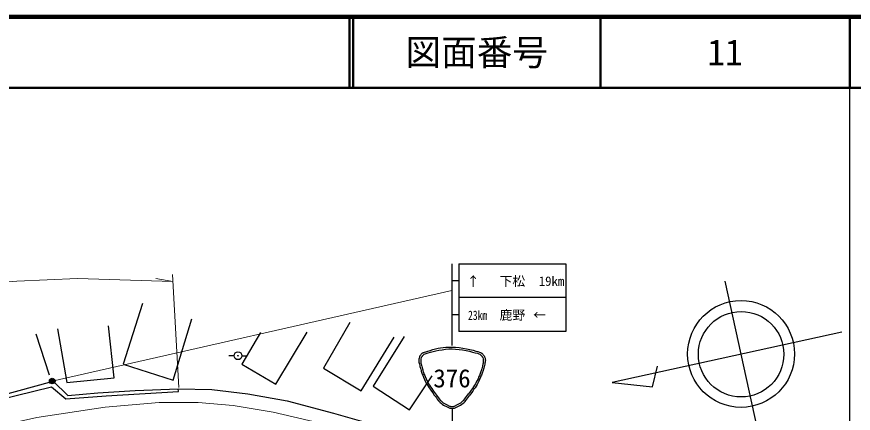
# Model space of a CAD drawing. Units: millimetres at full size, sheet at 1:1000; details may follow other scales. Extents: x 40000 to 680000, y 20000 to 380000.
# Drawn here: x 462018 to 579500, y 324316 to 380000 of the extents above; entities that cross this region are included whole.
import ezdxf
from ezdxf.enums import TextEntityAlignment as Align

# ---------------------------------------------------------------- set-up
doc = ezdxf.new("R2010")
doc.units = ezdxf.units.MM
doc.header["$LTSCALE"] = 1000
doc.linetypes.add('CHAIN', pattern=[18.5, 12, -1.5, 3.5, -1.5])
for name, color, linetype, lineweight in [('M-BGD', 7, 'Continuous', 25), ('M-BMK', 2, 'CHAIN', 13), ('M-BMK-SRVR', 3, 'Continuous', 25), ('M-STR-HTXT', 7, 'Continuous', 13), ('M-STR-STRC', 7, 'Continuous', 25), ('M-TTL', 2, 'Continuous', 140), ('M-TTL-BAND', 7, 'Continuous', 25), ('M-TTL-LINE', 7, 'Continuous', 50)]:
    doc.layers.add(name, color=color, linetype=linetype, lineweight=lineweight)
doc.layers.add('M-TTL-TXT', color=7, linetype='Continuous')
doc.styles.add('ＭＳ ゴシック', font='')
doc.styles.get('ＭＳ ゴシック').set_extended_font_data('MS Gothic')

msp = doc.modelspace()

# ---------------------------------------------------------------- hatches: boundary and pattern name
at = {"layer": 'M-BGD'}
h = msp.add_hatch(color=256, dxfattribs=at)
edge = h.paths.add_edge_path()
edge.add_ellipse((493089, 332396), major_axis=(-10.7, 48.8), ratio=1, start_angle=-102.31577, end_angle=77.68423, ccw=False)
at = {"layer": 'M-STR-STRC'}
msp.add_hatch(color=256, dxfattribs=at).paths.add_polyline_path([(466665, 328627, -1), (467340, 329057, -1)])

# ---------------------------------------------------------------- linework, layer by layer
at = {"layer": 'M-BGD'}
for p, q in [((464707, 335458), (466563, 329729)), ((492539, 332396), (491789, 332396)), ((493639, 332396), (494389, 332396))]:
    msp.add_line(p, q, dxfattribs=at)
for points in [[(479675, 339726), (476945, 331215), (483975, 328964), (486621, 337559)], [(467762, 336192), (469037, 328656), (475682, 329306), (474892, 336596)], [(508796, 337051), (505101, 330628), (510374, 327474), (515031, 335012)], [(496261, 335680), (493652, 331199), (498427, 328421), (502803, 335719)], [(516416, 335089), (512067, 328128), (517186, 324820), (520342, 329551)], [(421029, 314140), (428035, 316576), (439923, 320305), (456912, 325602), (466908, 328010), (468929, 326329), (474587, 326750), (484729, 327352), (484700, 327742)], [(421067, 314991), (431967, 318460), (442376, 321630), (454645, 325421), (467134, 328810), (469196, 326820), (473394, 327195)], [(473394, 327195), (478661, 327504), (484700, 327742), (489400, 327668), (494485, 327046), (499975, 326074), (506495, 324353), (512064, 322722), (517857, 320803), (523865, 318525), (525134, 317883), (532674, 314150), (534840, 313015), (542933, 307595), (544363, 306978), (545939, 306701), (548185, 306246), (550477, 305970), (552963, 305889), (562572, 313397), (563146, 313675), (564013, 313929)]]:
    msp.add_lwpolyline(points, dxfattribs=at)
for radius in [550, 50]:
    msp.add_circle((493089, 332396), radius, dxfattribs=at)
at = {"layer": 'M-BMK'}
msp.add_lwpolyline([(356341, 289028), (445883, 318716), (451083, 320229), (452447, 320721), (458300, 322256), (464848, 323733), (474455, 325168), (481999, 325849), (487499, 325849), (492418, 325394), (498008, 324485), (505871, 322623), (513931, 320166), (519794, 317577), (527237, 313071), (532862, 308938), (538945, 304030), (543390, 300046), (544750, 298657)], dxfattribs=at)
at = {"layer": 'M-BMK-SRVR'}
for p, q in [((565991, 322347), (561511, 342864)), ((577917, 335699), (545648, 328654)), ((551281, 328035), (552024, 330942)), ((545648, 328654), (551281, 328035))]:
    msp.add_line(p, q, dxfattribs=at)
for centre, radius in [((563742, 332647), 7500), ((563751, 332606), 6000)]:
    msp.add_circle(centre, radius, dxfattribs=at)
at = {"layer": 'M-STR-HTXT'}
for p, q in [((481536, 343264), (483953, 342835)), ((483899, 343788), (484801, 327929)), ((467002, 328842), (523127, 341560))]:
    msp.add_line(p, q, dxfattribs=at)
msp.add_lwpolyline([(415719, 332286), (425023, 335642), (430259, 337296), (436437, 338980), (453051, 342103), (462046, 342875), (470575, 343261), (483953, 342835)], dxfattribs=at)
at = {"layer": 'M-STR-STRC'}
for p, q in [((523127, 345315), (523127, 333815)), ((524127, 345315), (524127, 335815)), ((524127, 345315), (539127, 345315)), ((539127, 345315), (539127, 335815)), ((523127, 342940), (524127, 342940)), ((539127, 340565), (524127, 340565)), ((523127, 338190), (524127, 338190)), ((539127, 335815), (524127, 335815)), ((523152, 325007), (523152, 323007))]:
    msp.add_line(p, q, dxfattribs=at)
for points in [[(519152, 332863), (519084, 332820), (519023, 332777), (518968, 332734), (518917, 332690), (518870, 332645), (518825, 332597), (518782, 332545), (518739, 332490), (518696, 332429), (518652, 332363), (518570, 332218), (518515, 332074), (518485, 331932), (518474, 331789), (518481, 331645), (518501, 331499), (518532, 331348), (518569, 331193), (518610, 331032), (518652, 330863)], [(519245, 332628), (519225, 332611), (519199, 332587), (519167, 332558), (519132, 332525), (519094, 332487), (519054, 332446), (519014, 332402), (518974, 332356), (518936, 332308), (518902, 332260), (518830, 332124), (518784, 331976), (518761, 331821), (518757, 331663), (518767, 331508), (518787, 331360), (518813, 331225), (518841, 331107), (518868, 331011), (518889, 330942)], [(519152, 332863), (519634, 333013), (520068, 333145), (520465, 333260), (520836, 333357), (521193, 333438), (521546, 333503), (521908, 333553), (522288, 333587), (522699, 333607), (523152, 333612), (523643, 333591), (524155, 333538), (524672, 333461), (525178, 333366), (525658, 333262), (526098, 333156), (526483, 333056), (526797, 332969), (527025, 332902), (527152, 332863)], [(519249, 332624), (519496, 332701), (519789, 332789), (520124, 332884), (520495, 332982), (520895, 333077), (521320, 333166), (521764, 333242), (522221, 333303), (522685, 333343), (523152, 333357), (523631, 333339), (524130, 333289), (524633, 333214), (525126, 333123), (525595, 333022), (526024, 332919), (526399, 332821), (526705, 332735), (526928, 332670), (527053, 332632)], [(527055, 332632), (527076, 332614), (527102, 332590), (527134, 332561), (527169, 332527), (527208, 332489), (527248, 332448), (527288, 332403), (527328, 332357), (527366, 332309), (527402, 332260), (527473, 332124), (527519, 331976), (527542, 331820), (527546, 331662), (527536, 331507), (527516, 331359), (527490, 331224), (527461, 331105), (527434, 331009), (527414, 330941)], [(527152, 332863), (527219, 332820), (527280, 332777), (527335, 332734), (527386, 332690), (527434, 332645), (527478, 332597), (527522, 332545), (527564, 332490), (527607, 332429), (527652, 332363), (527733, 332218), (527788, 332074), (527818, 331932), (527829, 331789), (527822, 331645), (527802, 331499), (527772, 331348), (527734, 331193), (527693, 331032), (527652, 330863)], [(518652, 330863), (518703, 330667), (518750, 330494), (518795, 330339), (518838, 330198), (518882, 330066), (518927, 329937), (518975, 329808), (519028, 329672), (519086, 329525), (519152, 329363), (519277, 329066), (519399, 328803), (519521, 328564), (519645, 328342), (519776, 328127), (519918, 327911), (520072, 327685), (520244, 327441), (520436, 327170), (520652, 326863)], [(518889, 330942), (518939, 330749), (518986, 330579), (519030, 330427), (519072, 330289), (519115, 330159), (519159, 330032), (519207, 329905), (519258, 329772), (519316, 329628), (519380, 329468), (519504, 329174), (519625, 328913), (519745, 328677), (519869, 328456), (519999, 328243), (520139, 328029), (520292, 327806), (520462, 327564), (520652, 327296), (520866, 326992)], [(527414, 330942), (527364, 330749), (527317, 330579), (527273, 330427), (527231, 330289), (527188, 330159), (527144, 330032), (527096, 329905), (527045, 329772), (526988, 329628), (526923, 329468), (526799, 329174), (526678, 328913), (526558, 328677), (526434, 328456), (526304, 328243), (526164, 328029), (526011, 327806), (525841, 327564), (525651, 327296), (525437, 326992)], [(527652, 330863), (527600, 330667), (527553, 330494), (527508, 330339), (527465, 330198), (527421, 330066), (527376, 329937), (527328, 329808), (527276, 329672), (527217, 329525), (527152, 329363), (527026, 329066), (526904, 328803), (526783, 328564), (526658, 328342), (526527, 328127), (526385, 327911), (526231, 327685), (526059, 327441), (525867, 327170), (525652, 326863)], [(520652, 326863), (520807, 326655), (520947, 326464), (521078, 326289), (521204, 326128), (521330, 325980), (521462, 325842), (521605, 325714), (521764, 325592), (521944, 325476), (522152, 325363), (522258, 325308), (522358, 325255), (522453, 325204), (522544, 325158), (522635, 325115), (522727, 325079), (522823, 325049), (522924, 325026), (523033, 325012), (523152, 325007), (523270, 325012), (523379, 325026), (523480, 325049), (523576, 325079), (523668, 325115), (523759, 325158), (523850, 325204), (523945, 325255), (524045, 325308), (524152, 325363), (524359, 325476), (524539, 325592), (524698, 325714), (524841, 325842), (524973, 325980), (525100, 326128), (525225, 326289), (525356, 326464), (525496, 326655), (525652, 326863)], [(520828, 327040), (520980, 326837), (521116, 326651), (521243, 326480), (521365, 326322), (521487, 326177), (521615, 326043), (521754, 325917), (521910, 325799), (522086, 325687), (522289, 325580), (522381, 325533), (522467, 325488), (522549, 325444), (522628, 325404), (522707, 325367), (522786, 325335), (522868, 325309), (522955, 325289), (523049, 325277), (523152, 325272), (523254, 325277), (523348, 325289), (523435, 325309), (523517, 325335), (523597, 325367), (523675, 325404), (523754, 325444), (523836, 325488), (523922, 325533), (524015, 325580), (524217, 325687), (524394, 325799), (524549, 325917), (524688, 326043), (524816, 326177), (524939, 326322), (525061, 326480), (525187, 326651), (525323, 326837), (525475, 327040)]]:
    msp.add_lwpolyline(points, dxfattribs=at)
msp.add_circle((467002, 328842), 400, dxfattribs=at)
at = {"layer": 'M-TTL'}
msp.add_line((680000, 380000), (40000, 380000), dxfattribs=at)
at = {"layer": 'M-TTL-BAND'}
msp.add_line((579000, 20000), (579000, 370000), dxfattribs=at)
at = {"layer": 'M-TTL-LINE'}
for p, q in [((508747, 380000), (508747, 370000)), ((509247, 380000), (509247, 370000)), ((543997, 380000), (543997, 370000)), ((579000, 380000), (579000, 370000)), ((40000, 370000), (680000, 370000))]:
    msp.add_line(p, q, dxfattribs=at)

# ---------------------------------------------------------------- texts
at = {"layer": 'M-STR-STRC', "style": 'ＭＳ ゴシック'}
for s, height, p in [('↑', 1320, (525227, 341815)), ('下松', 1320, (529827, 341815)), ('19km', 1320, (535327, 341815)), ('鹿野', 1320, (529827, 337065)), ('376', 2566, (520527, 327176))]:
    msp.add_text(s, height=height, dxfattribs=at).set_placement(p, align=Align.BOTTOM_LEFT)
at = {"layer": 'M-STR-STRC', "style": 'ＭＳ ゴシック', "width": 0.75}
msp.add_text('23km', height=1320, dxfattribs=at).set_placement((525398, 337017), align=Align.BOTTOM_LEFT)
at = {"layer": 'M-STR-STRC', "style": 'ＭＳ ゴシック'}
msp.add_text('→', height=1320, rotation=180, dxfattribs=at).set_placement((536344, 339222), align=Align.BOTTOM_LEFT)
at = {"layer": 'M-TTL-TXT', "style": 'ＭＳ ゴシック'}
for s, p in [('図面番号', (526622, 375000)), ('11', (561497, 375000))]:
    msp.add_text(s, height=3666, dxfattribs=at).set_placement(p, align=Align.MIDDLE_CENTER)

doc.saveas('drawing.dxf')
